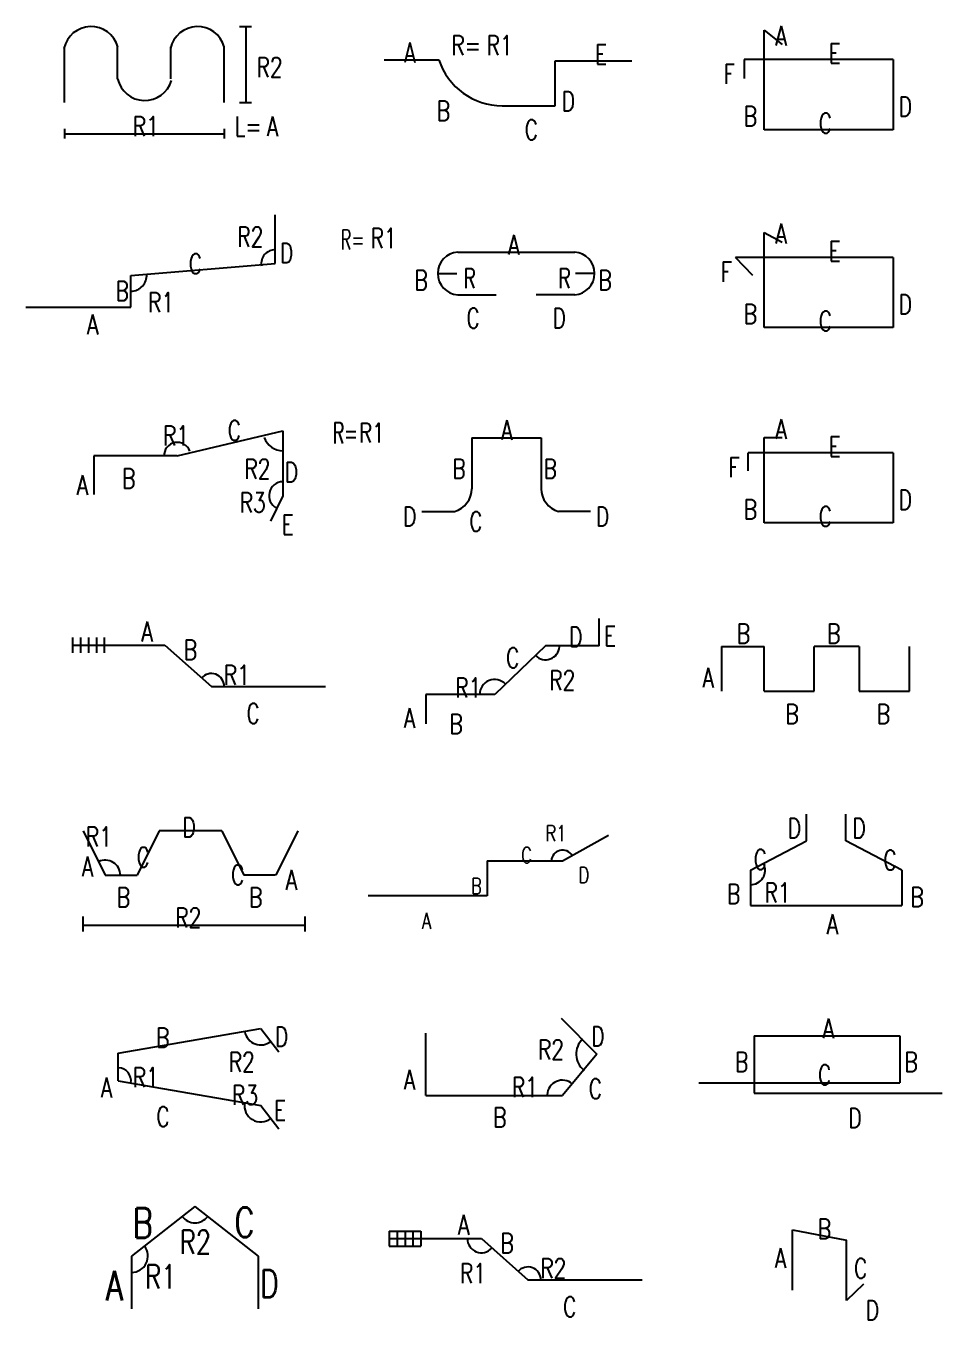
# Model space of a CAD drawing. Header units: millimetres. Extents: x -0.4 to 11.6, y -0.2 to 49.8.
# Drawn here: x 9.173 to 11.488, y 2.854 to 6.126 of the extents above; entities that cross this region are included whole.
import ezdxf
from ezdxf.enums import TextEntityAlignment as Align

# ---------------------------------------------------------------- set-up
doc = ezdxf.new("R2010")
doc.units = ezdxf.units.MM
for name, color, linetype in [('DIM', 7, 'Continuous'), ('SHOP', 2, 'Continuous'), ('TEXT', 3, 'Continuous'), ('TEXTSHOP', 3, 'Continuous')]:
    doc.layers.add(name, color=color, linetype=linetype)
doc.styles.add('ROMANS', font='romans.shx', dxfattribs={"width": 0.75, "bigfont": 'whgtxt.shx'})

# ---------------------------------------------------------------- blocks, each defined once
blk = doc.blocks.new('SSBAR_SHP_1207')
at = {"layer": 'DIM', "color": 7}
for centre, start, end in [((0, 0.1411), 218.075, 321.925), ((-0.16, 0.0157), 270, 38.075)]:
    blk.add_arc(centre, 0.0409, start, end, dxfattribs=at)
at = {"layer": 'SHOP', "color": 2}
for p, q in [((0, 0.1411), (-0.16, 0.0157)), ((0, 0.1411), (0.16, 0.0157)), ((-0.16, 0.0157), (-0.16, -0.1177)), ((0.16, 0.0157), (0.16, -0.1177))]:
    blk.add_line(p, q, dxfattribs=at)
at = {"layer": 'TEXTSHOP', "color": 4, "style": 'ROMANS', "width": 0.75}
for tag, p in [('B', (-0.1065, 0.0625)), ('A', (-0.182, -0.0961))]:
    blk.add_attdef(tag, text='', height=0.075, dxfattribs=at).set_placement(p, align=Align.RIGHT)
for tag, p, height in [('C', (0.0998, 0.0639), 0.075), ('R1', (-0.1261, -0.0657), 0.06), ('D', (0.1641, -0.0884), 0.07)]:
    blk.add_attdef(tag, p, '', height=height, dxfattribs=at)
blk.add_attdef('R2', text='', height=0.06, dxfattribs=at).set_placement((0.0011, 0.0215), align=Align.CENTER)
blk = doc.blocks.new('SSBAR_SHP_1208')
at = {"color": 2}
for p, q in [((-0.1944, 0.0286), (0.1663, 0.0913)), ((0.1663, 0.0913), (0.2121, 0.0325)), ((-0.1944, -0.0409), (-0.1944, 0.0286)), ((-0.1944, -0.0409), (0.1663, -0.1035)), ((0.1663, -0.1035), (0.2121, -0.1624))]:
    blk.add_line(p, q, dxfattribs=at)
at = {"color": 0}
for centre, radius, start, end in [((0.1663, 0.0913), 0.0415, 192.0963, 307.8408), ((-0.1944, -0.0409), 0.033, 351.2816, 87.4655), ((0.1663, -0.1035), 0.0415, 170.2877, 307.8408)]:
    blk.add_arc(centre, radius, start, end, dxfattribs=at)
at = {"layer": 'TEXTSHOP', "color": 4, "style": 'ROMANS', "width": 0.75}
for tag, p in [('B', (-0.0647, 0.0432)), ('R2', (0.1512, -0.0184)), ('A', (-0.2093, -0.0828)), ('R3', (0.159, -0.1019))]:
    blk.add_attdef(tag, text='', height=0.05, dxfattribs=at).set_placement(p, align=Align.RIGHT)
for tag, p in [('D', (0.2017, 0.0456)), ('R1', (-0.1577, -0.0574)), ('E', (0.1995, -0.1404)), ('C', (-0.098, -0.1565))]:
    blk.add_attdef(tag, p, '', height=0.05, dxfattribs=at)
blk = doc.blocks.new('SSBAR_SHP_1209')
at = {"color": 0}
for p, q in [((-0.2827, -0.1639), (-0.2827, -0.1253)), ((0.2786, -0.1639), (0.2786, -0.1253)), ((-0.2827, -0.1472), (0.2786, -0.1472))]:
    blk.add_line(p, q, dxfattribs=at)
blk.add_arc((-0.2268, -0.0214), 0.0383, 0, 116.1963, dxfattribs=at)
at = {"layer": 'SHOP', "color": 2}
for p, q in [((-0.2825, 0.0911), (-0.2268, -0.0214)), ((-0.0901, 0.0911), (-0.1459, -0.0214)), ((0.0675, 0.0911), (-0.0901, 0.0911)), ((0.0675, 0.0911), (0.1232, -0.0214)), ((0.2599, 0.0911), (0.2041, -0.0214)), ((-0.2268, -0.0214), (-0.1459, -0.0214)), ((0.2037, -0.0214), (0.1232, -0.0214))]:
    blk.add_line(p, q, dxfattribs=at)
at = {"layer": 'TEXTSHOP', "color": 4, "style": 'ROMANS', "width": 0.75}
for tag, p in [('R1', (-0.276, 0.051)), ('C', (-0.1478, -0.0008)), ('A', (0.2291, -0.058))]:
    blk.add_attdef(tag, p, '', height=0.05, dxfattribs=at)
for tag, p in [('D', (-0.0149, 0.0748)), ('B', (-0.1808, -0.102)), ('B', (0.1531, -0.102)), ('R2', (-0.017, -0.1534))]:
    blk.add_attdef(tag, text='', height=0.05, dxfattribs=at).set_placement(p, align=Align.CENTER)
for tag, p in [('A', (-0.2572, -0.0241)), ('C', (0.1247, -0.0455))]:
    blk.add_attdef(tag, text='', height=0.05, dxfattribs=at).set_placement(p, align=Align.RIGHT)
blk = doc.blocks.new('SSBAR_SHP_1210')
at = {"color": 40}
for p, q in [((-0.3092, 0.0794), (-0.3092, 0.0411)), ((-0.2892, 0.0794), (-0.2892, 0.0411)), ((-0.2692, 0.0794), (-0.2692, 0.0411)), ((-0.2492, 0.0794), (-0.2492, 0.0411)), ((-0.2292, 0.0794), (-0.2292, 0.0411)), ((-0.3092, 0.0603), (-0.0763, 0.0603)), ((-0.0763, 0.0603), (0.0414, -0.0439)), ((0.0414, -0.0439), (0.3298, -0.0439))]:
    blk.add_line(p, q, dxfattribs=at)
blk.add_arc((0.0414, -0.0439), 0.0325, 359.5379, 140.8526, dxfattribs=at)
at = {"layer": 'TEXTSHOP', "color": 4, "style": 'ROMANS', "width": 0.75}
blk.add_attdef('A', text='', height=0.05, dxfattribs=at).set_placement((-0.1067, 0.0699), align=Align.RIGHT)
for tag, p in [('B', (-0.0286, 0.0236)), ('R1', (0.0725, -0.04))]:
    blk.add_attdef(tag, p, '', height=0.05, dxfattribs=at)
at = {"layer": 'TEXTSHOP', "color": 30, "true_color": 0xf8991e, "style": 'ROMANS', "width": 0.75}
blk.add_attdef('COUPLER1', text='', height=0.05, dxfattribs=at).set_placement((-0.2692, 0.0211), align=Align.TOP_CENTER)
at = {"layer": 'TEXTSHOP', "color": 4, "style": 'ROMANS', "width": 0.75}
blk.add_attdef('C', text='', height=0.05, dxfattribs=at).set_placement((0.147, -0.1374), align=Align.CENTER)
blk = doc.blocks.new('SSBAR_SHP_1211')
at = {"color": 40}
for p, q in [((-0.0446, 0.0392), (0.2221, 0.1018)), ((0.2221, 0.1018), (0.2221, -0.0618)), ((-0.0446, 0.0392), (-0.2552, 0.0392)), ((-0.2552, 0.0392), (-0.2552, -0.0591)), ((0.2221, -0.0618), (0.1906, -0.1263))]:
    blk.add_line(p, q, dxfattribs=at)
at = {"color": 7}
blk.add_arc((-0.0446, 0.0392), 0.0337, 20.0643, 181.542, dxfattribs=at)
at = {"color": 40}
for centre, radius, start, end in [((0.2221, 0.1018), 0.05, 199.3158, 269.8855), ((0.2221, -0.0618), 0.0351, 90.1787, 242.9576)]:
    blk.add_arc(centre, radius, start, end, dxfattribs=at)
at = {"layer": 'TEXTSHOP', "color": 4, "style": 'ROMANS', "width": 0.75}
for tag, p in [('R1', (-0.0152, 0.065)), ('R2', (0.1908, -0.0193)), ('A', (-0.2701, -0.0598)), ('R3', (0.1786, -0.1041))]:
    blk.add_attdef(tag, text='', height=0.05, dxfattribs=at).set_placement(p, align=Align.RIGHT)
blk.add_attdef('C', text='', height=0.05, dxfattribs=at).set_placement((0.0995, 0.0782), align=Align.CENTER)
for tag, p in [('B', (-0.1846, -0.0433)), ('D', (0.2266, -0.0274)), ('E', (0.2187, -0.16))]:
    blk.add_attdef(tag, p, '', height=0.05, dxfattribs=at)
blk = doc.blocks.new('SSBAR_SHP_1212')
at = {"color": 40}
for p, q in [((0.2025, 0.0248), (0.2025, 0.1478)), ((-0.162, -0.0049), (0.2025, 0.0248)), ((-0.162, -0.0855), (-0.162, -0.0049)), ((-0.4273, -0.0855), (-0.162, -0.0855))]:
    blk.add_line(p, q, dxfattribs=at)
for centre, radius, start, end in [((0.2025, 0.0248), 0.0351, 89.4776, 189.4565), ((-0.162, -0.0049), 0.0401, 270, 4.3959)]:
    blk.add_arc(centre, radius, start, end)
at = {"layer": 'TEXTSHOP', "color": 4, "style": 'ROMANS', "width": 0.75}
for tag, p in [('R2', (0.1725, 0.0676)), ('B', (-0.1672, -0.0694))]:
    blk.add_attdef(tag, text='', height=0.05, dxfattribs=at).set_placement(p, align=Align.RIGHT)
for tag, p in [('D', (0.2144, 0.0265)), ('R1', (-0.119, -0.0983))]:
    blk.add_attdef(tag, p, '', height=0.05, dxfattribs=at)
for tag, p in [('C', (0.0011, -0.0005)), ('A', (-0.2586, -0.1541))]:
    blk.add_attdef(tag, text='', height=0.05, dxfattribs=at).set_placement(p, align=Align.CENTER)
blk = doc.blocks.new('SSBAR_SHP_1213')
at = {"color": 40}
for p, q in [((0.1129, 0.1239), (0.1429, 0.1239)), ((0.1294, -0.0678), (0.1294, 0.1239)), ((0.1129, -0.0678), (0.1429, -0.0678)), ((-0.33, -0.1347), (-0.33, -0.1593)), ((-0.33, -0.1469), (0.074, -0.1469)), ((0.074, -0.1347), (0.074, -0.1593))]:
    blk.add_line(p, q, dxfattribs=at)
for centre, start, end in [((-0.2627, 0.0539), 15.851, 167.6112), ((0.0066, 0.0539), 15.851, 167.6112), ((-0.127, 0.0071), 192.3888, 344.149)]:
    blk.add_arc(centre, 0.07, start, end, dxfattribs=at)
at = {"layer": 'SHOP', "color": 2}
for p, q in [((-0.33, -0.0678), (-0.33, 0.073)), ((-0.1954, -0.0079), (-0.1954, 0.073)), ((-0.0607, -0.0079), (-0.0607, 0.073)), ((0.074, -0.0678), (0.074, 0.073))]:
    blk.add_line(p, q, dxfattribs=at)
at = {"layer": 'TEXTSHOP', "color": 4, "style": 'ROMANS', "width": 0.75}
blk.add_text('L=', height=0.05, dxfattribs=at).set_placement((0.0999, -0.1533))
for tag, p in [('R2', (0.1554, -0.0038)), ('A', (0.1816, -0.1533))]:
    blk.add_attdef(tag, p, '', height=0.05, dxfattribs=at)
blk.add_attdef('R1', text='', height=0.05, dxfattribs=at).set_placement((-0.1244, -0.1533), align=Align.CENTER)
blk = doc.blocks.new('SSBAR_SHP_1307')
at = {"color": 40}
for p, q in [((-0.3092, 0.0794), (-0.3092, 0.0411)), ((-0.3092, 0.0794), (-0.2292, 0.0794)), ((-0.2892, 0.0794), (-0.2892, 0.0411)), ((-0.2692, 0.0794), (-0.2692, 0.0411)), ((-0.2492, 0.0794), (-0.2492, 0.0411)), ((-0.2292, 0.0794), (-0.2292, 0.0411)), ((-0.3092, 0.0603), (-0.0763, 0.0603)), ((-0.3092, 0.0411), (-0.2292, 0.0411)), ((-0.0763, 0.0603), (0.0414, -0.0439)), ((0.0414, -0.0439), (0.3298, -0.0439))]:
    blk.add_line(p, q, dxfattribs=at)
for centre, radius, start, end in [((-0.0763, 0.0603), 0.0358, 180.4107, 317.4344), ((0.0414, -0.0439), 0.0325, 359.5379, 140.8526)]:
    blk.add_arc(centre, radius, start, end, dxfattribs=at)
at = {"layer": 'TEXTSHOP', "color": 30, "true_color": 0xf8991e, "style": 'ROMANS', "width": 0.75}
for tag, p in [('O1', (-0.3368, 0.087)), ('T1', (-0.2539, 0.087))]:
    blk.add_attdef(tag, text='', height=0.05, dxfattribs=at).set_placement(p, align=Align.CENTER)
at = {"layer": 'TEXTSHOP', "color": 4, "style": 'ROMANS', "width": 0.75}
for tag, p in [('A', (-0.0949, 0.0699)), ('R1', (-0.0648, -0.0526))]:
    blk.add_attdef(tag, text='', height=0.05, dxfattribs=at).set_placement(p, align=Align.RIGHT)
for tag, p in [('B', (-0.0286, 0.0236)), ('R2', (0.0725, -0.04))]:
    blk.add_attdef(tag, p, '', height=0.05, dxfattribs=at)
at = {"layer": 'TEXTSHOP', "color": 30, "true_color": 0xf8991e, "style": 'ROMANS', "width": 0.75}
blk.add_attdef('COUPLER1', text='', height=0.05, dxfattribs=at).set_placement((-0.2692, 0.0335), align=Align.TOP_CENTER)
at = {"layer": 'TEXTSHOP', "color": 4, "style": 'ROMANS', "width": 0.75}
blk.add_attdef('C', text='', height=0.05, dxfattribs=at).set_placement((0.147, -0.1374), align=Align.CENTER)
blk = doc.blocks.new('SSBAR_SHP_1308')
at = {"color": 2}
for p, q in [((0.1252, 0.1175), (0.2152, 0.0266)), ((-0.2163, -0.0777), (-0.2163, 0.0792))]:
    blk.add_line(p, q, dxfattribs=at)
at = {"color": 7}
for centre, radius, start, end in [((0.2152, 0.0266), 0.052, 132.8737, 232.5256), ((0.1283, -0.0777), 0.0384, 49.2, 177.4244)]:
    blk.add_arc(centre, radius, start, end, dxfattribs=at)
at = {"layer": 'SHOP', "color": 2}
for p in [(0.2152, 0.0266), (-0.2163, -0.0777)]:
    blk.add_line(p, (0.1283, -0.0777), dxfattribs=at)
at = {"layer": 'TEXTSHOP', "color": 4, "style": 'ROMANS', "width": 0.75}
for tag, p in [('D', (0.201, 0.0464)), ('C', (0.1946, -0.086))]:
    blk.add_attdef(tag, p, '', height=0.05, dxfattribs=at)
for tag, p in [('R2', (0.1324, 0.0128)), ('A', (-0.2435, -0.0629)), ('R1', (0.0664, -0.0821))]:
    blk.add_attdef(tag, text='', height=0.05, dxfattribs=at).set_placement(p, align=Align.RIGHT)
blk.add_attdef('B', text='', height=0.05, dxfattribs=at).set_placement((-0.0298, -0.1585), align=Align.CENTER)
blk = doc.blocks.new('SSBAR_SHP_1309')
at = {"color": 2}
blk.add_line((-0.0616, -0.0737), (-0.3627, -0.0737), dxfattribs=at)
at = {"layer": 'DIM', "color": 7}
blk.add_arc((0.1289, 0.0139), 0.0284, 31.1121, 177.359, dxfattribs=at)
at = {"layer": 'SHOP', "color": 2}
for p, q in [((0.1286, 0.0152), (0.2449, 0.0799)), ((-0.0616, 0.0152), (-0.0616, -0.0737)), ((-0.0616, 0.0152), (0.1286, 0.0152))]:
    blk.add_line(p, q, dxfattribs=at)
at = {"layer": 'TEXTSHOP', "color": 4, "style": 'ROMANS', "width": 0.75}
for tag, p in [('R1', (0.1386, 0.0646)), ('C', (0.0513, 0.0096)), ('B', (-0.0755, -0.0684))]:
    blk.add_attdef(tag, text='', height=0.04, dxfattribs=at).set_placement(p, align=Align.RIGHT)
blk.add_attdef('D', (0.1692, -0.0408), '', height=0.04, dxfattribs=at)
blk.add_attdef('A', text='', height=0.04, dxfattribs=at).set_placement((-0.2147, -0.1564), align=Align.CENTER)
blk = doc.blocks.new('SSBAR_SHP_1310')
at = {"color": 2}
for p, q in [((0.2213, 0.0588), (0.2213, 0.1274)), ((0.0856, 0.0588), (-0.0427, -0.0647)), ((-0.0427, -0.0647), (-0.217, -0.0647)), ((-0.217, -0.0647), (-0.217, -0.1382))]:
    blk.add_line(p, q, dxfattribs=at)
at = {"color": 0}
for centre, radius, start, end in [((0.0856, 0.0588), 0.0354, 224.6301, 355.6263), ((-0.0427, -0.0647), 0.0382, 44.2186, 180)]:
    blk.add_arc(centre, radius, start, end, dxfattribs=at)
at = {"layer": 'SHOP', "color": 2}
blk.add_line((0.2213, 0.0588), (0.0856, 0.0588), dxfattribs=at)
at = {"layer": 'TEXTSHOP', "color": 4, "style": 'ROMANS', "width": 0.75}
for tag, p in [('D', (0.1789, 0.0563)), ('C', (0.0198, 0.0033)), ('R1', (-0.0767, -0.0723)), ('R2', (0.1609, -0.0536)), ('A', (-0.2435, -0.1487))]:
    blk.add_attdef(tag, text='', height=0.05, dxfattribs=at).set_placement(p, align=Align.RIGHT)
for tag, p in [('E', (0.2335, 0.0584)), ('B', (-0.1572, -0.1638))]:
    blk.add_attdef(tag, p, '', height=0.05, dxfattribs=at)
blk = doc.blocks.new('SSBAR_SHP_1311')
at = {"color": 40}
blk.add_line((-0.1005, 0.0842), (0.0748, 0.0842), dxfattribs=at)
for centre, start, end in [((-0.1606, -0.0441), 285.7649, 0), ((0.1348, -0.0441), 180, 254.2351)]:
    blk.add_arc(centre, 0.06, start, end, dxfattribs=at)
at = {"layer": 'SHOP', "color": 2}
for p, q in [((-0.1005, 0.0842), (-0.1005, -0.0441)), ((0.0748, 0.0842), (0.0748, -0.0441)), ((-0.2264, -0.1018), (-0.1443, -0.1018)), ((0.1994, -0.1018), (0.1185, -0.1018))]:
    blk.add_line(p, q, dxfattribs=at)
at = {"layer": 'TEXTSHOP', "color": 4, "style": 'ROMANS', "width": 0.6}
blk.add_text('R=', height=0.0525, dxfattribs=at).set_placement((-0.4199, 0.0703), align=Align.CENTER)
at = {"layer": 'TEXTSHOP', "color": 4, "style": 'ROMANS', "width": 0.75}
for tag, p in [('R1', (-0.3857, 0.0728)), ('B', (0.0809, -0.0182)), ('D', (0.2134, -0.1388)), ('C', (-0.1069, -0.1518))]:
    blk.add_attdef(tag, p, '', height=0.049, dxfattribs=at)
blk.add_attdef('A', text='', height=0.049, dxfattribs=at).set_placement((-0.0118, 0.0797), align=Align.CENTER)
for tag, p in [('B', (-0.1164, -0.0182)), ('D', (-0.241, -0.1388))]:
    blk.add_attdef(tag, text='', height=0.049, dxfattribs=at).set_placement(p, align=Align.RIGHT)
blk = doc.blocks.new('SSBAR_SHP_1312')
at = {"color": 40}
for p, q in [((-0.1865, 0), (-0.1386, 0)), ((0.2097, 0), (0.1618, 0))]:
    blk.add_line(p, q, dxfattribs=at)
for centre, start, end in [((-0.1324, 0), 93.999, 266.001), ((0.1556, 0), 273.999, 86.001)]:
    blk.add_arc(centre, 0.0541, start, end, dxfattribs=at)
at = {"layer": 'SHOP', "color": 2}
for p, q in [((-0.1362, 0.054), (0.1594, 0.054)), ((-0.1362, -0.0539), (-0.0392, -0.0539)), ((0.1594, -0.0539), (0.0624, -0.0539))]:
    blk.add_line(p, q, dxfattribs=at)
at = {"layer": 'TEXTSHOP', "color": 4, "style": 'ROMANS', "width": 0.6}
blk.add_text('R=', height=0.05, dxfattribs=at).set_placement((-0.4017, 0.0605), align=Align.CENTER)
at = {"layer": 'TEXTSHOP', "color": 4, "style": 'ROMANS', "width": 0.7}
blk.add_text('R', height=0.05, dxfattribs=at).set_placement((-0.122, -0.0373))
blk.add_text('R', height=0.05, dxfattribs=at).set_placement((0.1495, -0.0373), align=Align.RIGHT)
at = {"layer": 'TEXTSHOP', "color": 4, "style": 'ROMANS', "width": 0.75}
for tag, p in [('R1', (-0.3564, 0.064)), ('B', (0.2193, -0.042)), ('D', (0.1034, -0.138))]:
    blk.add_attdef(tag, p, '', height=0.05, dxfattribs=at)
blk.add_attdef('A', text='', height=0.05, dxfattribs=at).set_placement((0.0054, 0.0479), align=Align.CENTER)
for tag, p in [('B', (-0.2117, -0.042)), ('C', (-0.0803, -0.138))]:
    blk.add_attdef(tag, text='', height=0.05, dxfattribs=at).set_placement(p, align=Align.RIGHT)
blk = doc.blocks.new('SSBAR_SHP_1313')
at = {"color": 2}
for p, q in [((-0.322, 0.04), (-0.1839, 0.04)), ((0.1105, -0.0765), (0.1105, 0.0371)), ((0.1105, 0.0371), (0.3041, 0.0371)), ((-0.0235, -0.0765), (0.1105, -0.0765))]:
    blk.add_line(p, q, dxfattribs=at)
blk.add_arc((-0.0225, 0.0936), 0.1701, 198.355, 269.656, dxfattribs=at)
at = {"layer": 'TEXTSHOP', "color": 4, "style": 'ROMANS', "width": 0.75}
blk.add_text('R=', height=0.05, dxfattribs=at).set_placement((-0.0769, 0.0516), align=Align.RIGHT)
for tag, p in [('R1', (-0.0634, 0.0516)), ('E', (0.211, 0.0287)), ('D', (0.1262, -0.0897))]:
    blk.add_attdef(tag, p, '', height=0.05, dxfattribs=at)
for tag, p in [('A', (-0.2573, 0.0334)), ('C', (0.0497, -0.1619))]:
    blk.add_attdef(tag, text='', height=0.05, dxfattribs=at).set_placement(p, align=Align.CENTER)
blk.add_attdef('B', text='', height=0.05, dxfattribs=at).set_placement((-0.1558, -0.1139), align=Align.RIGHT)
blk = doc.blocks.new('SSBAR_SHP_1407')
at = {"color": 2}
blk.add_line((-0.0902, 0.0823), (0.0462, 0.0563), dxfattribs=at)
at = {"color": 40}
blk.add_line((0.0896, -0.0554), (0.0462, -0.096), dxfattribs=at)
at = {"layer": 'DIM', "color": 2}
for p, q in [((-0.0902, -0.07), (-0.0902, 0.0823)), ((0.0462, -0.096), (0.0462, 0.0563))]:
    blk.add_line(p, q, dxfattribs=at)
at = {"layer": 'TEXT', "color": 4, "style": 'ROMANS', "width": 0.75}
for tag, p in [('B', (-0.0269, 0.06)), ('C', (0.0649, -0.0399)), ('D', (0.0945, -0.1459))]:
    blk.add_attdef(tag, p, '', height=0.05, dxfattribs=at)
blk.add_attdef('A', text='', height=0.05, dxfattribs=at).set_placement((-0.1059, -0.0141), align=Align.RIGHT)
blk = doc.blocks.new('SSBAR_SHP_1408')
at = {"color": 40}
blk.add_line((-0.1868, -0.0721), (0.2878, -0.0721), dxfattribs=at)
at = {"layer": 'SHOP', "color": 2}
for p, q in [((-0.1868, 0.0727), (-0.1868, -0.0721)), ((-0.1868, 0.0727), (0.1807, 0.0727)), ((0.1807, 0.0727), (0.1807, -0.0461)), ((-0.3271, -0.0461), (0.1807, -0.0461))]:
    blk.add_line(p, q, dxfattribs=at)
at = {"layer": 'TEXTSHOP', "color": 4, "style": 'ROMANS', "width": 0.75}
for tag, p in [('A', (0.0005, 0.0665)), ('C', (-0.0092, -0.0509)), ('D', (0.0674, -0.1599))]:
    blk.add_attdef(tag, text='', height=0.05, dxfattribs=at).set_placement(p, align=Align.CENTER)
blk.add_attdef('B', text='', height=0.05, dxfattribs=at).set_placement((-0.2021, -0.0182), align=Align.RIGHT)
blk.add_attdef('B', (0.1922, -0.0182), '', height=0.05, dxfattribs=at)
blk = doc.blocks.new('SSBAR_SHP_1409')
at = {"color": 2}
for p, q in [((-0.0551, 0.0653), (-0.0551, 0.1332)), ((0.0449, 0.0653), (0.0449, 0.1332)), ((-0.1962, -0.0083), (-0.0551, 0.0653)), ((0.1859, -0.0083), (0.0449, 0.0653))]:
    blk.add_line(p, q, dxfattribs=at)
at = {"color": 7}
blk.add_arc((-0.1962, -0.0083), 0.037, 270, 25.0021, dxfattribs=at)
at = {"layer": 'SHOP', "color": 2}
for p, q in [((-0.1962, -0.0083), (-0.1962, -0.0975)), ((0.1859, -0.0083), (0.1859, -0.0975)), ((-0.1962, -0.0975), (0.1859, -0.0975))]:
    blk.add_line(p, q, dxfattribs=at)
at = {"layer": 'TEXTSHOP', "color": 4, "style": 'ROMANS', "width": 0.75}
for tag, p in [('D', (-0.0688, 0.0726)), ('C', (-0.1549, -0.0064)), ('B', (-0.2223, -0.0935))]:
    blk.add_attdef(tag, text='', height=0.05, dxfattribs=at).set_placement(p, align=Align.RIGHT)
for tag, p in [('D', (0.061, 0.0726)), ('C', (0.1392, -0.0079)), ('R1', (-0.161, -0.0904)), ('B', (0.2075, -0.1014))]:
    blk.add_attdef(tag, p, '', height=0.05, dxfattribs=at)
blk.add_attdef('A', text='', height=0.05, dxfattribs=at).set_placement((0.0106, -0.1701), align=Align.CENTER)
blk = doc.blocks.new('SSBAR_SHP_1410')
at = {"color": 2}
for p, q in [((-0.2696, 0.0567), (-0.2696, -0.0558)), ((-0.1622, -0.0558), (-0.1622, 0.0567)), ((-0.0352, -0.0558), (-0.0352, 0.0567)), ((0.0785, 0.0567), (0.0785, -0.0558)), ((0.2056, -0.0558), (0.2056, 0.0567))]:
    blk.add_line(p, q, dxfattribs=at)
at = {"layer": 'SHOP', "color": 2}
for p, q in [((-0.2696, 0.0567), (-0.1622, 0.0567)), ((0.0785, 0.0567), (-0.0352, 0.0567)), ((-0.1622, -0.0558), (-0.0352, -0.0558)), ((0.0785, -0.0558), (0.2056, -0.0558))]:
    blk.add_line(p, q, dxfattribs=at)
at = {"layer": 'TEXTSHOP', "color": 4, "style": 'ROMANS', "width": 0.75}
for p in [(-0.2145, 0.0646), (0.0138, 0.0646), (-0.0916, -0.1386), (0.1393, -0.1386)]:
    blk.add_attdef('B', text='', height=0.05, dxfattribs=at).set_placement(p, align=Align.CENTER)
blk.add_attdef('A', text='', height=0.05, dxfattribs=at).set_placement((-0.2887, -0.0467), align=Align.RIGHT)
blk = doc.blocks.new('SSBAR_SHP_1411')
at = {"color": 2}
for p, q in [((-0.1619, -0.1308), (-0.1619, 0.0849)), ((-0.1619, 0.0849), (-0.1164, 0.0849)), ((0.1639, 0.0466), (-0.2023, 0.0466)), ((-0.2023, 0.001), (-0.2023, 0.0466)), ((0.1639, 0.0466), (0.1639, -0.1308)), ((0.1639, -0.1308), (-0.1619, -0.1308))]:
    blk.add_line(p, q, dxfattribs=at)
at = {"layer": 'TEXTSHOP', "color": 4, "style": 'ROMANS', "width": 0.75}
for tag, p in [('A', (-0.1337, 0.0818)), ('E', (0.0011, 0.0375)), ('D', (0.1777, -0.0972))]:
    blk.add_attdef(tag, p, '', height=0.05, dxfattribs=at)
for tag, p in [('F', (-0.2237, -0.0149)), ('B', (-0.1798, -0.1214))]:
    blk.add_attdef(tag, text='', height=0.05, dxfattribs=at).set_placement(p, align=Align.RIGHT)
blk.add_attdef('C', text='', height=0.05, dxfattribs=at).set_placement((-0.007, -0.1393), align=Align.CENTER)
blk = doc.blocks.new('SSBAR_SHP_1412')
at = {"color": 2}
for p, q in [((-0.1619, -0.1368), (-0.1619, 0.1036)), ((-0.1619, 0.1036), (-0.1164, 0.0788)), ((0.1639, 0.0405), (-0.2342, 0.0405)), ((-0.1907, -0.005), (-0.2342, 0.0405)), ((0.1639, 0.0405), (0.1639, -0.1368)), ((0.1639, -0.1368), (-0.1619, -0.1368))]:
    blk.add_line(p, q, dxfattribs=at)
at = {"layer": 'TEXTSHOP', "color": 4, "style": 'ROMANS', "width": 0.75}
for tag, p in [('A', (-0.1337, 0.0758)), ('E', (0.0011, 0.0314)), ('D', (0.1777, -0.1032))]:
    blk.add_attdef(tag, p, '', height=0.05, dxfattribs=at)
for tag, p in [('F', (-0.2429, -0.0209)), ('B', (-0.1798, -0.1275))]:
    blk.add_attdef(tag, text='', height=0.05, dxfattribs=at).set_placement(p, align=Align.RIGHT)
blk.add_attdef('C', text='', height=0.05, dxfattribs=at).set_placement((-0.007, -0.1453), align=Align.CENTER)
blk = doc.blocks.new('SSBAR_SHP_1413')
at = {"color": 2}
for p, q in [((-0.1619, -0.1368), (-0.1619, 0.1147)), ((-0.1619, 0.1147), (-0.1164, 0.0788)), ((0.1639, 0.0405), (-0.2126, 0.0405)), ((-0.2126, 0.0405), (-0.2126, -0.0074)), ((0.1639, 0.0405), (0.1639, -0.1368)), ((0.1639, -0.1368), (-0.1619, -0.1368))]:
    blk.add_line(p, q, dxfattribs=at)
at = {"layer": 'TEXTSHOP', "color": 4, "style": 'ROMANS', "width": 0.75}
for tag, p in [('A', (-0.1337, 0.0758)), ('E', (0.0011, 0.0314)), ('D', (0.1777, -0.1032))]:
    blk.add_attdef(tag, p, '', height=0.05, dxfattribs=at)
for tag, p in [('F', (-0.2356, -0.0209)), ('B', (-0.1798, -0.1275))]:
    blk.add_attdef(tag, text='', height=0.05, dxfattribs=at).set_placement(p, align=Align.RIGHT)
blk.add_attdef('C', text='', height=0.05, dxfattribs=at).set_placement((-0.007, -0.1453), align=Align.CENTER)

msp = doc.modelspace()

# ---------------------------------------------------------------- block references
for name, p, values in [('SSBAR_SHP_1213', (9.6, 6), {'A': 'A', 'R1': 'R1', 'R2': 'R2'}), ('SSBAR_SHP_1413', (11.2, 6), {'E': 'E', 'B': 'B', 'D': 'D', 'C': 'C', 'F': 'F', 'A': 'A'}), ('SSBAR_SHP_1313', (10.4, 6), {'D': 'D', 'R1': 'R1', 'A': 'A', 'B': 'B', 'C': 'C', 'E': 'E'}), ('SSBAR_SHP_1212', (9.6, 5.5), {'A': 'A', 'B': 'B', 'D': 'D', 'C': 'C', 'R1': 'R1', 'R2': 'R2'}), ('SSBAR_SHP_1412', (11.2, 5.5), {'E': 'E', 'B': 'B', 'D': 'D', 'C': 'C', 'F': 'F', 'A': 'A'}), ('SSBAR_SHP_1211', (9.6, 5), {'B': 'B', 'A': 'A', 'C': 'C', 'D': 'D', 'R1': 'R1', 'E': 'E', 'R2': 'R2', 'R3': 'R3'}), ('SSBAR_SHP_1411', (11.2, 5), {'E': 'E', 'B': 'B', 'D': 'D', 'C': 'C', 'F': 'F', 'A': 'A'}), ('SSBAR_SHP_1210', (9.6, 4.5), {'C': 'C', 'A': 'A', 'B': 'B', 'R1': 'R1'}), ('SSBAR_SHP_1310', (10.4, 4.5), {'E': 'E', 'D': 'D', 'C': 'C', 'R1': 'R1', 'B': 'B', 'A': 'A', 'R2': 'R2'}), ('SSBAR_SHP_1309', (10.4, 4), {'D': 'D', 'R1': 'R1', 'C': 'C', 'B': 'B', 'A': 'A'}), ('SSBAR_SHP_1308', (10.4, 3.5), {'B': 'B', 'C': 'C', 'A': 'A', 'R2': 'R2', 'D': 'D', 'R1': 'R1'}), ('SSBAR_SHP_1208', (9.6, 3.5), {'R1': 'R1', 'A': 'A', 'C': 'C', 'B': 'B', 'D': 'D', 'E': 'E', 'R2': 'R2', 'R3': 'R3'}), ('SSBAR_SHP_1207', (9.6, 3), {'A': 'A', 'D': 'D', 'C': 'C', 'R2': 'R2', 'R1': 'R1', 'B': 'B'}), ('SSBAR_SHP_1407', (11.2, 3), {'A': 'A', 'D': 'D', 'C': 'C', 'B': 'B'})]:
    msp.add_blockref(name, p).add_auto_attribs(values)
ref = msp.add_blockref('SSBAR_SHP_1312', (10.4, 5.5))
ref.add_attrib('C', 'C', dxfattribs={"layer": 'TEXTSHOP', "color": 4, "height": 0.05, "style": 'ROMANS', "width": 0.75}).set_placement((10.3197, 5.362), align=Align.RIGHT)
ref.add_attrib('A', 'A', dxfattribs={"layer": 'TEXTSHOP', "color": 4, "height": 0.05, "style": 'ROMANS', "width": 0.75}).set_placement((10.4054, 5.5479), align=Align.CENTER)
ref.add_attrib('B', 'B', dxfattribs={"layer": 'TEXTSHOP', "color": 4, "height": 0.05, "style": 'ROMANS', "width": 0.75}).set_placement((10.1883, 5.458), align=Align.RIGHT)
ref.add_attrib('R1', 'R1', (10.0436, 5.564), dxfattribs={"layer": 'TEXTSHOP', "color": 4, "height": 0.05, "style": 'ROMANS', "width": 0.75})
ref.add_attrib('D', 'D', (10.5034, 5.362), dxfattribs={"layer": 'TEXTSHOP', "color": 4, "height": 0.05, "style": 'ROMANS', "width": 0.75})
ref.add_attrib('B', 'B', (10.6193, 5.458), dxfattribs={"layer": 'TEXTSHOP', "color": 4, "height": 0.05, "style": 'ROMANS', "width": 0.75})
ref = msp.add_blockref('SSBAR_SHP_1311', (10.4, 5))
ref.add_attrib('B', 'B', dxfattribs={"layer": 'TEXTSHOP', "color": 4, "height": 0.049, "style": 'ROMANS', "width": 0.75}).set_placement((10.2836, 4.9818), align=Align.RIGHT)
ref.add_attrib('A', 'A', dxfattribs={"layer": 'TEXTSHOP', "color": 4, "height": 0.049, "style": 'ROMANS', "width": 0.75}).set_placement((10.3882, 5.0797), align=Align.CENTER)
ref.add_attrib('R1', 'R1', (10.0143, 5.0728), dxfattribs={"layer": 'TEXTSHOP', "color": 4, "height": 0.049, "style": 'ROMANS', "width": 0.75})
ref.add_attrib('C', 'C', (10.2931, 4.8482), dxfattribs={"layer": 'TEXTSHOP', "color": 4, "height": 0.049, "style": 'ROMANS', "width": 0.75})
ref.add_attrib('D', 'D', dxfattribs={"layer": 'TEXTSHOP', "color": 4, "height": 0.049, "style": 'ROMANS', "width": 0.75}).set_placement((10.159, 4.8612), align=Align.RIGHT)
ref.add_attrib('D', 'D', (10.6134, 4.8612), dxfattribs={"layer": 'TEXTSHOP', "color": 4, "height": 0.049, "style": 'ROMANS', "width": 0.75})
ref.add_attrib('B', 'B', (10.4809, 4.9818), dxfattribs={"layer": 'TEXTSHOP', "color": 4, "height": 0.049, "style": 'ROMANS', "width": 0.75})
ref = msp.add_blockref('SSBAR_SHP_1410', (11.2, 4.5))
ref.add_attrib('A', 'A', dxfattribs={"layer": 'TEXTSHOP', "color": 4, "height": 0.05, "style": 'ROMANS', "width": 0.75}).set_placement((10.9113, 4.4533), align=Align.RIGHT)
ref.add_attrib('B', 'B', dxfattribs={"layer": 'TEXTSHOP', "color": 4, "height": 0.05, "style": 'ROMANS', "width": 0.75}).set_placement((10.9855, 4.5646), align=Align.CENTER)
ref.add_attrib('B', 'B', dxfattribs={"layer": 'TEXTSHOP', "color": 4, "height": 0.05, "style": 'ROMANS', "width": 0.75}).set_placement((11.2138, 4.5646), align=Align.CENTER)
ref.add_attrib('B', 'B', dxfattribs={"layer": 'TEXTSHOP', "color": 4, "height": 0.05, "style": 'ROMANS', "width": 0.75}).set_placement((11.1084, 4.3614), align=Align.CENTER)
ref.add_attrib('B', 'B', dxfattribs={"layer": 'TEXTSHOP', "color": 4, "height": 0.05, "style": 'ROMANS', "width": 0.75}).set_placement((11.3393, 4.3614), align=Align.CENTER)
ref = msp.add_blockref('SSBAR_SHP_1209', (9.6, 4))
ref.add_attrib('A', 'A', dxfattribs={"layer": 'TEXTSHOP', "color": 4, "height": 0.05, "style": 'ROMANS', "width": 0.75}).set_placement((9.3428, 3.9759), align=Align.RIGHT)
ref.add_attrib('B', 'B', dxfattribs={"layer": 'TEXTSHOP', "color": 4, "height": 0.05, "style": 'ROMANS', "width": 0.75}).set_placement((9.4192, 3.898), align=Align.CENTER)
ref.add_attrib('B', 'B', dxfattribs={"layer": 'TEXTSHOP', "color": 4, "height": 0.05, "style": 'ROMANS', "width": 0.75}).set_placement((9.7531, 3.898), align=Align.CENTER)
ref.add_attrib('R2', 'R2', dxfattribs={"layer": 'TEXTSHOP', "color": 4, "height": 0.05, "style": 'ROMANS', "width": 0.75}).set_placement((9.583, 3.8466), align=Align.CENTER)
ref.add_attrib('C', 'C', dxfattribs={"layer": 'TEXTSHOP', "color": 4, "height": 0.05, "style": 'ROMANS', "width": 0.75}).set_placement((9.7247, 3.9545), align=Align.RIGHT)
ref.add_attrib('A', 'A', (9.8291, 3.942), dxfattribs={"layer": 'TEXTSHOP', "color": 4, "height": 0.05, "style": 'ROMANS', "width": 0.75})
ref.add_attrib('D', 'D', dxfattribs={"layer": 'TEXTSHOP', "color": 4, "height": 0.05, "style": 'ROMANS', "width": 0.75}).set_placement((9.5851, 4.0748), align=Align.CENTER)
ref.add_attrib('C', 'C', (9.4522, 3.9992), dxfattribs={"layer": 'TEXTSHOP', "color": 4, "height": 0.05, "style": 'ROMANS', "width": 0.75})
ref.add_attrib('R1', 'R1', (9.324, 4.051), dxfattribs={"layer": 'TEXTSHOP', "color": 4, "height": 0.05, "style": 'ROMANS', "width": 0.75})
ref = msp.add_blockref('SSBAR_SHP_1409', (11.2, 4))
ref.add_attrib('A', 'A', dxfattribs={"layer": 'TEXTSHOP', "color": 4, "height": 0.05, "style": 'ROMANS', "width": 0.75}).set_placement((11.2106, 3.8299), align=Align.CENTER)
ref.add_attrib('B', 'B', (11.4075, 3.8986), dxfattribs={"layer": 'TEXTSHOP', "color": 4, "height": 0.05, "style": 'ROMANS', "width": 0.75})
ref.add_attrib('B', 'B', dxfattribs={"layer": 'TEXTSHOP', "color": 4, "height": 0.05, "style": 'ROMANS', "width": 0.75}).set_placement((10.9777, 3.9065), align=Align.RIGHT)
ref.add_attrib('R1', 'R1', (11.039, 3.9096), dxfattribs={"layer": 'TEXTSHOP', "color": 4, "height": 0.05, "style": 'ROMANS', "width": 0.75})
ref.add_attrib('D', 'D', (11.261, 4.0726), dxfattribs={"layer": 'TEXTSHOP', "color": 4, "height": 0.05, "style": 'ROMANS', "width": 0.75})
ref.add_attrib('C', 'C', dxfattribs={"layer": 'TEXTSHOP', "color": 4, "height": 0.05, "style": 'ROMANS', "width": 0.75}).set_placement((11.0451, 3.9936), align=Align.RIGHT)
ref.add_attrib('C', 'C', (11.3392, 3.9921), dxfattribs={"layer": 'TEXTSHOP', "color": 4, "height": 0.05, "style": 'ROMANS', "width": 0.75})
ref.add_attrib('D', 'D', dxfattribs={"layer": 'TEXTSHOP', "color": 4, "height": 0.05, "style": 'ROMANS', "width": 0.75}).set_placement((11.1312, 4.0726), align=Align.RIGHT)
ref = msp.add_blockref('SSBAR_SHP_1408', (11.2, 3.5))
ref.add_attrib('B', 'B', dxfattribs={"layer": 'TEXTSHOP', "color": 4, "height": 0.05, "style": 'ROMANS', "width": 0.75}).set_placement((10.9979, 3.4818), align=Align.RIGHT)
ref.add_attrib('A', 'A', dxfattribs={"layer": 'TEXTSHOP', "color": 4, "height": 0.05, "style": 'ROMANS', "width": 0.75}).set_placement((11.2005, 3.5665), align=Align.CENTER)
ref.add_attrib('D', 'D', dxfattribs={"layer": 'TEXTSHOP', "color": 4, "height": 0.05, "style": 'ROMANS', "width": 0.75}).set_placement((11.2674, 3.3401), align=Align.CENTER)
ref.add_attrib('B', 'B', (11.3922, 3.4818), dxfattribs={"layer": 'TEXTSHOP', "color": 4, "height": 0.05, "style": 'ROMANS', "width": 0.75})
ref.add_attrib('C', 'C', dxfattribs={"layer": 'TEXTSHOP', "color": 4, "height": 0.05, "style": 'ROMANS', "width": 0.75}).set_placement((11.1908, 3.4491), align=Align.CENTER)
ref = msp.add_blockref('SSBAR_SHP_1307', (10.4, 3))
ref.add_attrib('C', 'C', dxfattribs={"layer": 'TEXTSHOP', "color": 4, "height": 0.05, "style": 'ROMANS', "width": 0.75}).set_placement((10.547, 2.8626), align=Align.CENTER)
ref.add_attrib('A', 'A', dxfattribs={"layer": 'TEXTSHOP', "color": 4, "height": 0.05, "style": 'ROMANS', "width": 0.75}).set_placement((10.2933, 3.0699), align=Align.RIGHT)
ref.add_attrib('B', 'B', (10.3714, 3.0236), dxfattribs={"layer": 'TEXTSHOP', "color": 4, "height": 0.05, "style": 'ROMANS', "width": 0.75})
ref.add_attrib('R1', 'R1', dxfattribs={"layer": 'TEXTSHOP', "color": 4, "height": 0.05, "style": 'ROMANS', "width": 0.75}).set_placement((10.3352, 2.9474), align=Align.RIGHT)
ref.add_attrib('R2', 'R2', (10.4725, 2.96), dxfattribs={"layer": 'TEXTSHOP', "color": 4, "height": 0.05, "style": 'ROMANS', "width": 0.75})

doc.saveas('drawing.dxf')
